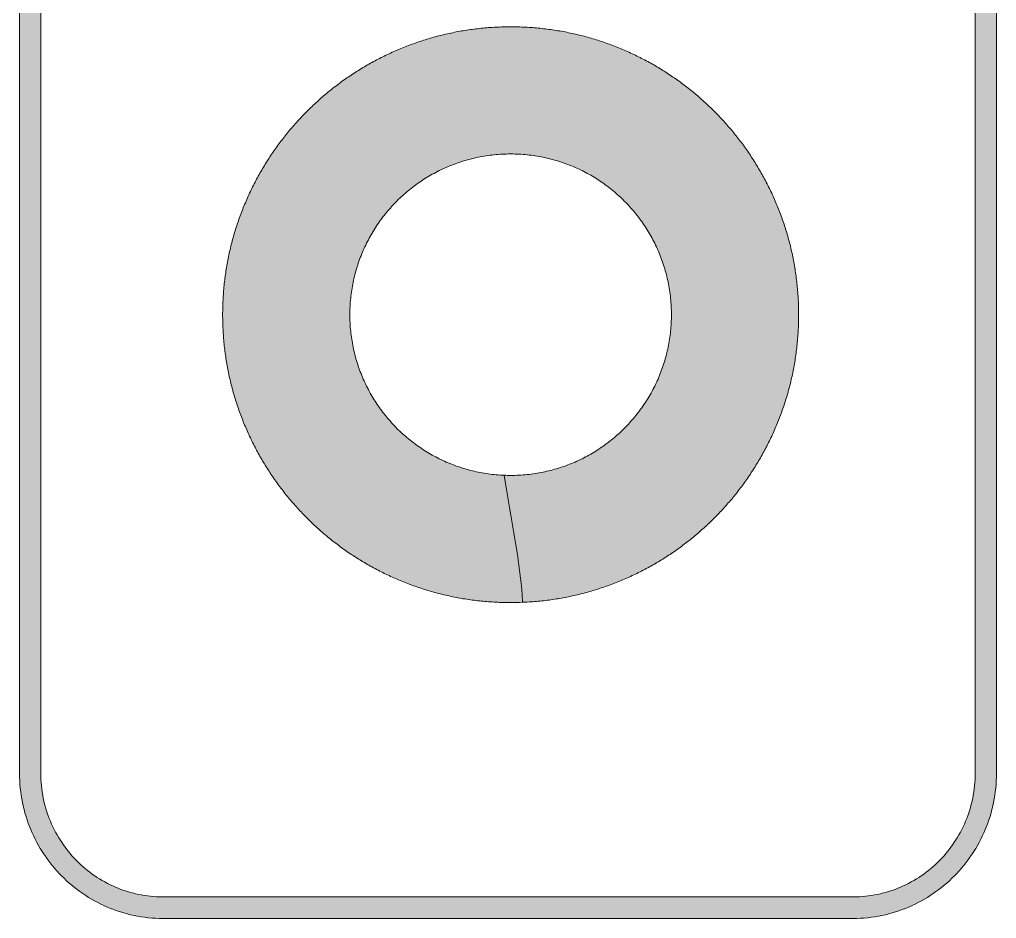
# Model space of a CAD drawing. Header units: millimetres. Extents: x 19 to 38, y -32 to 86.
# Drawn here: x 19.13 to 38.33, y -32.41 to -14.74 of the extents above; entities that cross this region are included whole.
import ezdxf

# ---------------------------------------------------------------- set-up
doc = ezdxf.new("R2010")
doc.units = ezdxf.units.MM
doc.header["$MEASUREMENT"] = 0
doc.layers.add('Layer 2', color=7, linetype='Continuous', lineweight=0)

msp = doc.modelspace()

# ---------------------------------------------------------------- hatches: boundary and pattern name
at = {"layer": 'Layer 2', "transparency": 33554687}
h = msp.add_hatch(color=7, dxfattribs=at)
h.dxf.hatch_style = 2
edge = h.paths.add_edge_path()
edge.add_spline(control_points=[(35.514, 77.363), (35.514, 77.363), (35.083, 77.362), (35.083, 77.362), (35.083, 77.362), (34.652, 77.36), (34.652, 77.36), (33.813, 77.358), (34.893, 77.355), (34.053, 77.353), (34.053, 77.209), (34.053, 77.075), (34.053, 76.929), (34.893, 76.931), (33.813, 76.934), (34.652, 76.936), (34.652, 76.936), (35.083, 76.938), (35.083, 76.938), (35.083, 76.938), (35.514, 76.939), (35.514, 76.939), (35.679, 76.939), (35.841, 76.922), (35.997, 76.889), (36.153, 76.857), (36.304, 76.809), (36.447, 76.747), (36.591, 76.686), (36.727, 76.61), (36.855, 76.523), (36.982, 76.435), (37.101, 76.336), (37.21, 76.226), (37.319, 76.115), (37.417, 75.995), (37.503, 75.865), (37.59, 75.736), (37.664, 75.598), (37.725, 75.452), (37.786, 75.307), (37.833, 75.154), (37.865, 74.996), (37.897, 74.838), (37.914, 74.674), (37.914, 74.506), (37.914, 74.506), (37.914, 61.498), (37.914, 61.498), (37.914, 61.498), (37.914, 48.49), (37.914, 48.49), (37.914, 48.49), (37.914, 35.482), (37.914, 35.482), (37.914, 35.482), (37.914, 22.474), (37.914, 22.474), (37.914, 22.474), (37.914, 9.466), (37.914, 9.466), (37.914, 9.466), (37.914, -3.542), (37.914, -3.542), (37.914, -3.542), (37.914, -16.55), (37.914, -16.55), (37.914, -16.55), (37.914, -29.558), (37.914, -29.558), (37.914, -29.725), (37.897, -29.889), (37.865, -30.047), (37.833, -30.205), (37.786, -30.358), (37.725, -30.504), (37.664, -30.649), (37.59, -30.787), (37.503, -30.917), (37.417, -31.046), (37.319, -31.167), (37.21, -31.277), (37.101, -31.387), (36.982, -31.486), (36.855, -31.574), (36.727, -31.661), (36.591, -31.737), (36.447, -31.798), (36.304, -31.86), (36.153, -31.908), (35.997, -31.94), (35.841, -31.973), (35.679, -31.99), (35.514, -31.99), (35.514, -31.99), (33.818, -31.99), (33.818, -31.99), (33.818, -31.99), (32.123, -31.99), (32.123, -31.99), (32.123, -31.99), (30.427, -31.99), (30.427, -31.99), (30.427, -31.99), (28.732, -31.99), (28.732, -31.99), (28.732, -31.99), (27.037, -31.99), (27.037, -31.99), (27.037, -31.99), (25.341, -31.99), (25.341, -31.99), (25.341, -31.99), (23.646, -31.99), (23.646, -31.99), (23.646, -31.99), (21.95, -31.99), (21.95, -31.99), (21.785, -31.99), (21.623, -31.973), (21.467, -31.94), (21.311, -31.908), (21.161, -31.86), (21.017, -31.798), (20.873, -31.737), (20.737, -31.661), (20.609, -31.574), (20.482, -31.486), (20.363, -31.387), (20.254, -31.277), (20.145, -31.167), (20.047, -31.046), (19.961, -30.917), (19.874, -30.787), (19.8, -30.649), (19.739, -30.504), (19.678, -30.358), (19.631, -30.205), (19.599, -30.047), (19.567, -29.889), (19.55, -29.725), (19.55, -29.558), (19.55, -29.558), (19.55, -16.55), (19.55, -16.55), (19.55, -16.55), (19.55, -3.542), (19.55, -3.542), (19.55, -3.542), (19.55, 9.466), (19.55, 9.466), (19.55, 9.466), (19.55, 22.474), (19.55, 22.474), (19.55, 22.474), (19.55, 35.482), (19.55, 35.482), (19.55, 35.482), (19.55, 48.49), (19.55, 48.49), (19.55, 48.49), (19.55, 61.498), (19.55, 61.498), (19.55, 61.498), (19.55, 74.506), (19.55, 74.506), (19.55, 74.674), (19.567, 74.838), (19.599, 74.996), (19.631, 75.154), (19.678, 75.307), (19.739, 75.452), (19.8, 75.598), (19.874, 75.736), (19.961, 75.865), (20.047, 75.995), (20.145, 76.115), (20.254, 76.226), (20.363, 76.336), (20.482, 76.435), (20.609, 76.523), (20.737, 76.61), (20.873, 76.686), (21.017, 76.747), (21.161, 76.809), (21.311, 76.857), (21.467, 76.889), (21.623, 76.922), (21.785, 76.939), (21.95, 76.939), (21.95, 76.939), (22.391, 76.939), (22.391, 76.939), (22.391, 76.939), (22.833, 76.939), (22.833, 76.939), (22.833, 76.939), (21.867, 76.939), (21.867, 76.939), (22.256, 76.939), (22.756, 76.939), (23.144, 76.939), (23.144, 77.084), (23.144, 77.219), (23.144, 77.363), (22.757, 77.361), (22.256, 77.364), (21.867, 77.363), (21.867, 77.363), (22.833, 77.363), (22.833, 77.363), (22.833, 77.363), (22.391, 77.363), (22.391, 77.363), (22.391, 77.363), (21.95, 77.363), (21.95, 77.363), (21.756, 77.363), (21.566, 77.343), (21.383, 77.305), (21.2, 77.267), (21.023, 77.21), (20.854, 77.138), (20.686, 77.066), (20.526, 76.977), (20.376, 76.874), (20.226, 76.772), (20.086, 76.655), (19.958, 76.525), (19.831, 76.396), (19.715, 76.254), (19.614, 76.102), (19.513, 75.95), (19.425, 75.788), (19.354, 75.617), (19.283, 75.446), (19.227, 75.267), (19.189, 75.081), (19.152, 74.896), (19.132, 74.703), (19.132, 74.506), (19.132, 74.506), (19.132, 61.498), (19.132, 61.498), (19.132, 61.498), (19.132, 48.49), (19.132, 48.49), (19.132, 48.49), (19.132, 35.482), (19.132, 35.482), (19.132, 35.482), (19.132, 22.474), (19.132, 22.474), (19.132, 22.474), (19.132, 9.466), (19.132, 9.466), (19.132, 9.466), (19.132, -3.542), (19.132, -3.542), (19.132, -3.542), (19.132, -16.55), (19.132, -16.55), (19.132, -16.55), (19.132, -29.558), (19.132, -29.558), (19.132, -29.755), (19.152, -29.947), (19.189, -30.133), (19.227, -30.318), (19.283, -30.498), (19.354, -30.668), (19.425, -30.839), (19.513, -31.002), (19.614, -31.154), (19.715, -31.306), (19.831, -31.447), (19.958, -31.576), (20.086, -31.706), (20.226, -31.823), (20.376, -31.925), (20.526, -32.028), (20.686, -32.117), (20.854, -32.189), (21.023, -32.261), (21.2, -32.318), (21.383, -32.356), (21.566, -32.394), (21.756, -32.414), (21.95, -32.414), (21.95, -32.414), (23.646, -32.414), (23.646, -32.414), (23.646, -32.414), (25.341, -32.414), (25.341, -32.414), (25.341, -32.414), (27.037, -32.414), (27.037, -32.414), (27.037, -32.414), (28.732, -32.414), (28.732, -32.414), (28.732, -32.414), (30.427, -32.414), (30.427, -32.414), (30.427, -32.414), (32.123, -32.414), (32.123, -32.414), (32.123, -32.414), (33.818, -32.414), (33.818, -32.414), (33.818, -32.414), (35.514, -32.414), (35.514, -32.414), (35.708, -32.414), (35.898, -32.394), (36.081, -32.356), (36.264, -32.318), (36.441, -32.261), (36.61, -32.189), (36.778, -32.117), (36.938, -32.028), (37.088, -31.925), (37.238, -31.823), (37.378, -31.706), (37.506, -31.576), (37.633, -31.447), (37.749, -31.306), (37.85, -31.154), (37.952, -31.002), (38.039, -30.839), (38.11, -30.668), (38.182, -30.498), (38.237, -30.318), (38.275, -30.133), (38.312, -29.947), (38.332, -29.755), (38.332, -29.558), (38.332, -29.558), (38.332, -16.55), (38.332, -16.55), (38.332, -16.55), (38.332, -3.542), (38.332, -3.542), (38.332, -3.542), (38.332, 9.466), (38.332, 9.466), (38.332, 9.466), (38.332, 22.474), (38.332, 22.474), (38.332, 22.474), (38.332, 35.482), (38.332, 35.482), (38.332, 35.482), (38.332, 48.49), (38.332, 48.49), (38.332, 48.49), (38.332, 61.498), (38.332, 61.498), (38.332, 61.498), (38.332, 74.506), (38.332, 74.506), (38.332, 74.703), (38.312, 74.896), (38.275, 75.081), (38.237, 75.267), (38.182, 75.446), (38.11, 75.617), (38.039, 75.788), (37.952, 75.95), (37.85, 76.102), (37.749, 76.254), (37.633, 76.396), (37.506, 76.525), (37.378, 76.655), (37.238, 76.772), (37.088, 76.874), (36.938, 76.977), (36.778, 77.066), (36.61, 77.138), (36.441, 77.21), (36.264, 77.267), (36.081, 77.305), (35.898, 77.343), (35.708, 77.363), (35.514, 77.363)], knot_values=[0, 0, 0, 0, 1, 1, 1, 2, 2, 2, 3, 3, 3, 4, 4, 4, 5, 5, 5, 6, 6, 6, 7, 7, 7, 8, 8, 8, 9, 9, 9, 10, 10, 10, 11, 11, 11, 12, 12, 12, 13, 13, 13, 14, 14, 14, 15, 15, 15, 16, 16, 16, 17, 17, 17, 18, 18, 18, 19, 19, 19, 20, 20, 20, 21, 21, 21, 22, 22, 22, 23, 23, 23, 24, 24, 24, 25, 25, 25, 26, 26, 26, 27, 27, 27, 28, 28, 28, 29, 29, 29, 30, 30, 30, 31, 31, 31, 32, 32, 32, 33, 33, 33, 34, 34, 34, 35, 35, 35, 36, 36, 36, 37, 37, 37, 38, 38, 38, 39, 39, 39, 40, 40, 40, 41, 41, 41, 42, 42, 42, 43, 43, 43, 44, 44, 44, 45, 45, 45, 46, 46, 46, 47, 47, 47, 48, 48, 48, 49, 49, 49, 50, 50, 50, 51, 51, 51, 52, 52, 52, 53, 53, 53, 54, 54, 54, 55, 55, 55, 56, 56, 56, 57, 57, 57, 58, 58, 58, 59, 59, 59, 60, 60, 60, 61, 61, 61, 62, 62, 62, 63, 63, 63, 64, 64, 64, 65, 65, 65, 66, 66, 66, 67, 67, 67, 68, 68, 68, 69, 69, 69, 70, 70, 70, 71, 71, 71, 72, 72, 72, 73, 73, 73, 74, 74, 74, 75, 75, 75, 76, 76, 76, 77, 77, 77, 78, 78, 78, 79, 79, 79, 80, 80, 80, 81, 81, 81, 82, 82, 82, 83, 83, 83, 84, 84, 84, 85, 85, 85, 86, 86, 86, 87, 87, 87, 88, 88, 88, 89, 89, 89, 90, 90, 90, 91, 91, 91, 92, 92, 92, 93, 93, 93, 94, 94, 94, 95, 95, 95, 96, 96, 96, 97, 97, 97, 98, 98, 98, 99, 99, 99, 100, 100, 100, 101, 101, 101, 102, 102, 102, 103, 103, 103, 104, 104, 104, 105, 105, 105, 106, 106, 106, 107, 107, 107, 108, 108, 108, 109, 109, 109, 110, 110, 110, 111, 111, 111, 112, 112, 112, 113, 113, 113, 114, 114, 114, 115, 115, 115, 116, 116, 116, 117, 117, 117, 118, 118, 118, 119, 119, 119, 120, 120, 120, 121, 121, 121, 122, 122, 122, 123, 123, 123, 124, 124, 124, 125, 125, 125, 126, 126, 126, 127, 127, 127, 128, 128, 128, 128], degree=3, periodic=0)
h = msp.add_hatch(color=7, dxfattribs=at)
h.dxf.hatch_style = 2
edge = h.paths.add_edge_path()
edge.add_spline(control_points=[(34.437, -20.253), (34.432, -20.156), (34.424, -20.061), (34.415, -19.966), (34.405, -19.871), (34.393, -19.776), (34.379, -19.683), (34.364, -19.589), (34.348, -19.496), (34.329, -19.404), (34.31, -19.312), (34.289, -19.221), (34.266, -19.131), (34.242, -19.04), (34.217, -18.951), (34.189, -18.862), (34.162, -18.774), (34.132, -18.686), (34.1, -18.599), (34.068, -18.513), (34.034, -18.427), (33.999, -18.343), (33.963, -18.258), (33.925, -18.174), (33.885, -18.092), (33.845, -18.009), (33.804, -17.928), (33.76, -17.848), (33.716, -17.768), (33.671, -17.689), (33.623, -17.611), (33.576, -17.533), (33.527, -17.456), (33.476, -17.381), (33.425, -17.306), (33.373, -17.232), (33.318, -17.159), (33.264, -17.087), (33.208, -17.015), (33.15, -16.945), (33.092, -16.875), (33.033, -16.807), (32.972, -16.74), (32.911, -16.673), (32.848, -16.607), (32.784, -16.543), (32.72, -16.479), (32.655, -16.417), (32.588, -16.356), (32.521, -16.295), (32.452, -16.235), (32.382, -16.178), (32.312, -16.12), (32.241, -16.064), (32.168, -16.009), (32.096, -15.955), (32.022, -15.902), (31.946, -15.852), (31.871, -15.801), (31.795, -15.751), (31.717, -15.704), (31.639, -15.657), (31.56, -15.611), (31.48, -15.568), (31.4, -15.524), (31.318, -15.482), (31.236, -15.443), (31.153, -15.403), (31.07, -15.365), (30.985, -15.329), (30.9, -15.293), (30.815, -15.259), (30.728, -15.228), (30.641, -15.196), (30.554, -15.166), (30.465, -15.138), (30.377, -15.111), (30.287, -15.085), (30.197, -15.062), (30.107, -15.039), (30.015, -15.018), (29.923, -14.999), (29.831, -14.98), (29.738, -14.963), (29.645, -14.949), (29.551, -14.935), (29.457, -14.923), (29.362, -14.913), (29.267, -14.903), (29.171, -14.896), (29.075, -14.891), (28.979, -14.886), (28.882, -14.884), (28.784, -14.884), (28.687, -14.884), (28.59, -14.886), (28.493, -14.891), (28.397, -14.896), (28.301, -14.903), (28.206, -14.913), (28.111, -14.923), (28.017, -14.935), (27.923, -14.949), (27.83, -14.963), (27.737, -14.98), (27.645, -14.999), (27.553, -15.018), (27.462, -15.039), (27.371, -15.062), (27.281, -15.085), (27.191, -15.111), (27.103, -15.138), (27.014, -15.166), (26.927, -15.196), (26.84, -15.228), (26.753, -15.259), (26.668, -15.293), (26.583, -15.329), (26.498, -15.365), (26.415, -15.403), (26.332, -15.443), (26.25, -15.482), (26.169, -15.524), (26.088, -15.568), (26.008, -15.611), (25.929, -15.657), (25.851, -15.704), (25.774, -15.751), (25.697, -15.801), (25.622, -15.852), (25.546, -15.902), (25.472, -15.955), (25.4, -16.009), (25.327, -16.064), (25.256, -16.12), (25.186, -16.178), (25.116, -16.235), (25.047, -16.295), (24.98, -16.356), (24.913, -16.417), (24.848, -16.479), (24.784, -16.543), (24.72, -16.607), (24.657, -16.673), (24.596, -16.74), (24.535, -16.807), (24.476, -16.875), (24.418, -16.945), (24.36, -17.015), (24.304, -17.087), (24.25, -17.159), (24.196, -17.232), (24.143, -17.306), (24.092, -17.381), (24.041, -17.456), (23.992, -17.533), (23.945, -17.611), (23.897, -17.689), (23.852, -17.768), (23.808, -17.848), (23.765, -17.928), (23.723, -18.009), (23.683, -18.092), (23.643, -18.174), (23.605, -18.258), (23.57, -18.343), (23.534, -18.427), (23.5, -18.513), (23.468, -18.599), (23.436, -18.686), (23.407, -18.774), (23.379, -18.862), (23.351, -18.951), (23.326, -19.04), (23.303, -19.131), (23.279, -19.221), (23.258, -19.312), (23.239, -19.404), (23.22, -19.496), (23.204, -19.589), (23.189, -19.683), (23.175, -19.776), (23.163, -19.871), (23.153, -19.966), (23.144, -20.061), (23.136, -20.156), (23.131, -20.253), (23.127, -20.349), (23.124, -20.446), (23.124, -20.544), (23.124, -20.641), (23.127, -20.738), (23.131, -20.834), (23.136, -20.931), (23.144, -21.026), (23.153, -21.121), (23.163, -21.216), (23.175, -21.311), (23.189, -21.404), (23.204, -21.498), (23.22, -21.591), (23.239, -21.683), (23.258, -21.775), (23.279, -21.866), (23.303, -21.956), (23.326, -22.047), (23.351, -22.136), (23.379, -22.225), (23.407, -22.313), (23.436, -22.401), (23.468, -22.488), (23.5, -22.574), (23.534, -22.66), (23.57, -22.745), (23.605, -22.829), (23.643, -22.913), (23.683, -22.995), (23.723, -23.078), (23.765, -23.159), (23.808, -23.239), (23.852, -23.319), (23.897, -23.398), (23.945, -23.476), (23.992, -23.554), (24.041, -23.631), (24.092, -23.706), (24.143, -23.781), (24.196, -23.855), (24.25, -23.928), (24.304, -24.001), (24.36, -24.072), (24.418, -24.142), (24.476, -24.212), (24.535, -24.28), (24.596, -24.347), (24.657, -24.414), (24.72, -24.48), (24.784, -24.544), (24.848, -24.608), (24.913, -24.671), (24.98, -24.731), (25.047, -24.792), (25.116, -24.852), (25.186, -24.909), (25.256, -24.967), (25.327, -25.023), (25.4, -25.078), (25.472, -25.132), (25.546, -25.185), (25.622, -25.236), (25.697, -25.287), (25.774, -25.336), (25.851, -25.383), (25.929, -25.43), (26.008, -25.476), (26.088, -25.519), (26.169, -25.563), (26.25, -25.605), (26.332, -25.645), (26.415, -25.684), (26.498, -25.722), (26.583, -25.758), (26.668, -25.794), (26.753, -25.828), (26.84, -25.86), (26.927, -25.891), (27.014, -25.921), (27.103, -25.949), (27.191, -25.976), (27.281, -26.002), (27.371, -26.025), (27.462, -26.048), (27.553, -26.069), (27.645, -26.088), (27.737, -26.107), (27.83, -26.124), (27.923, -26.138), (28.017, -26.153), (28.111, -26.165), (28.206, -26.174), (28.301, -26.184), (28.397, -26.191), (28.493, -26.196), (28.59, -26.201), (28.687, -26.204), (28.784, -26.204), (28.863, -26.204), (28.94, -26.201), (29.018, -26.198), (28.977, -25.353), (28.777, -24.553), (28.66, -23.7), (28.647, -23.7), (28.634, -23.7), (28.621, -23.699), (28.568, -23.697), (28.514, -23.693), (28.461, -23.687), (28.408, -23.682), (28.355, -23.675), (28.303, -23.667), (28.251, -23.659), (28.199, -23.65), (28.147, -23.639), (28.096, -23.629), (28.045, -23.617), (27.994, -23.604), (27.944, -23.591), (27.894, -23.577), (27.844, -23.562), (27.795, -23.546), (27.746, -23.53), (27.698, -23.512), (27.649, -23.494), (27.601, -23.475), (27.554, -23.455), (27.507, -23.435), (27.46, -23.414), (27.414, -23.392), (27.368, -23.37), (27.323, -23.347), (27.278, -23.322), (27.233, -23.298), (27.189, -23.272), (27.145, -23.246), (27.102, -23.22), (27.059, -23.192), (27.017, -23.164), (26.975, -23.135), (26.934, -23.106), (26.893, -23.076), (26.853, -23.045), (26.813, -23.014), (26.774, -22.982), (26.735, -22.95), (26.697, -22.917), (26.659, -22.883), (26.622, -22.849), (26.585, -22.814), (26.55, -22.778), (26.514, -22.742), (26.479, -22.706), (26.445, -22.668), (26.411, -22.631), (26.378, -22.593), (26.346, -22.554), (26.313, -22.515), (26.282, -22.475), (26.252, -22.434), (26.222, -22.394), (26.192, -22.352), (26.164, -22.31), (26.135, -22.268), (26.108, -22.226), (26.082, -22.182), (26.055, -22.139), (26.03, -22.095), (26.005, -22.05), (25.981, -22.005), (25.958, -21.96), (25.936, -21.914), (25.913, -21.868), (25.892, -21.821), (25.872, -21.774), (25.852, -21.726), (25.834, -21.678), (25.816, -21.63), (25.798, -21.582), (25.782, -21.533), (25.766, -21.483), (25.751, -21.434), (25.737, -21.384), (25.724, -21.333), (25.711, -21.283), (25.699, -21.232), (25.688, -21.18), (25.678, -21.129), (25.668, -21.077), (25.66, -21.025), (25.652, -20.973), (25.646, -20.92), (25.64, -20.867), (25.635, -20.814), (25.631, -20.76), (25.628, -20.706), (25.625, -20.652), (25.624, -20.598), (25.624, -20.544), (25.624, -20.489), (25.625, -20.435), (25.628, -20.381), (25.631, -20.327), (25.635, -20.274), (25.64, -20.22), (25.646, -20.167), (25.652, -20.115), (25.66, -20.062), (25.668, -20.01), (25.678, -19.958), (25.688, -19.907), (25.699, -19.855), (25.711, -19.804), (25.724, -19.754), (25.737, -19.703), (25.751, -19.653), (25.766, -19.604), (25.782, -19.554), (25.798, -19.505), (25.816, -19.457), (25.834, -19.409), (25.852, -19.361), (25.872, -19.314), (25.892, -19.266), (25.913, -19.22), (25.936, -19.174), (25.958, -19.128), (25.981, -19.082), (26.005, -19.037), (26.03, -18.993), (26.055, -18.948), (26.082, -18.905), (26.108, -18.862), (26.135, -18.819), (26.164, -18.777), (26.192, -18.735), (26.222, -18.693), (26.252, -18.653), (26.282, -18.612), (26.313, -18.573), (26.346, -18.534), (26.378, -18.494), (26.411, -18.456), (26.445, -18.419), (26.479, -18.381), (26.514, -18.345), (26.55, -18.309), (26.585, -18.273), (26.622, -18.238), (26.659, -18.204), (26.697, -18.17), (26.735, -18.137), (26.774, -18.105), (26.813, -18.073), (26.853, -18.042), (26.893, -18.011), (26.934, -17.981), (26.975, -17.952), (27.017, -17.923), (27.059, -17.895), (27.102, -17.867), (27.145, -17.841), (27.189, -17.815), (27.233, -17.789), (27.278, -17.765), (27.323, -17.741), (27.368, -17.717), (27.414, -17.695), (27.46, -17.673), (27.507, -17.652), (27.554, -17.632), (27.601, -17.612), (27.649, -17.593), (27.698, -17.575), (27.746, -17.558), (27.795, -17.541), (27.844, -17.526), (27.894, -17.51), (27.944, -17.496), (27.994, -17.483), (28.045, -17.47), (28.096, -17.458), (28.147, -17.448), (28.199, -17.437), (28.251, -17.428), (28.303, -17.42), (28.355, -17.412), (28.408, -17.405), (28.461, -17.4), (28.514, -17.395), (28.568, -17.39), (28.621, -17.388), (28.675, -17.385), (28.73, -17.384), (28.784, -17.384), (28.839, -17.384), (28.893, -17.385), (28.947, -17.388), (29.001, -17.39), (29.054, -17.395), (29.107, -17.4), (29.16, -17.405), (29.213, -17.412), (29.265, -17.42), (29.318, -17.428), (29.369, -17.437), (29.421, -17.448), (29.472, -17.458), (29.523, -17.47), (29.574, -17.483), (29.624, -17.496), (29.674, -17.51), (29.724, -17.526), (29.773, -17.541), (29.822, -17.558), (29.871, -17.575), (29.919, -17.593), (29.967, -17.612), (30.014, -17.632), (30.061, -17.652), (30.108, -17.673), (30.154, -17.695), (30.2, -17.717), (30.246, -17.741), (30.29, -17.765), (30.335, -17.789), (30.379, -17.815), (30.423, -17.841), (30.466, -17.867), (30.509, -17.895), (30.551, -17.923), (30.593, -17.952), (30.634, -17.981), (30.675, -18.011), (30.715, -18.042), (30.755, -18.073), (30.794, -18.105), (30.833, -18.137), (30.871, -18.17), (30.909, -18.204), (30.946, -18.238), (30.983, -18.273), (31.018, -18.309), (31.054, -18.345), (31.089, -18.381), (31.123, -18.419), (31.157, -18.456), (31.19, -18.494), (31.222, -18.534), (31.255, -18.573), (31.286, -18.612), (31.316, -18.653), (31.347, -18.693), (31.376, -18.735), (31.404, -18.777), (31.433, -18.819), (31.46, -18.862), (31.487, -18.905), (31.513, -18.948), (31.538, -18.993), (31.563, -19.037), (31.587, -19.082), (31.61, -19.128), (31.632, -19.174), (31.655, -19.22), (31.676, -19.266), (31.696, -19.314), (31.716, -19.361), (31.735, -19.409), (31.752, -19.457), (31.77, -19.505), (31.787, -19.554), (31.802, -19.604), (31.817, -19.653), (31.832, -19.703), (31.845, -19.754), (31.858, -19.804), (31.869, -19.855), (31.88, -19.907), (31.89, -19.958), (31.9, -20.01), (31.908, -20.062), (31.916, -20.115), (31.922, -20.167), (31.928, -20.22), (31.933, -20.274), (31.937, -20.327), (31.94, -20.381), (31.943, -20.435), (31.944, -20.489), (31.944, -20.544), (31.944, -20.598), (31.943, -20.652), (31.94, -20.706), (31.937, -20.76), (31.933, -20.814), (31.928, -20.867), (31.922, -20.92), (31.916, -20.973), (31.908, -21.025), (31.9, -21.077), (31.89, -21.129), (31.88, -21.18), (31.869, -21.232), (31.858, -21.283), (31.845, -21.333), (31.832, -21.384), (31.817, -21.434), (31.802, -21.483), (31.787, -21.533), (31.77, -21.582), (31.752, -21.63), (31.735, -21.678), (31.716, -21.726), (31.696, -21.774), (31.676, -21.821), (31.655, -21.868), (31.632, -21.914), (31.61, -21.96), (31.587, -22.005), (31.563, -22.05), (31.538, -22.095), (31.513, -22.139), (31.487, -22.182), (31.46, -22.226), (31.433, -22.268), (31.404, -22.31), (31.376, -22.352), (31.347, -22.394), (31.316, -22.434), (31.286, -22.475), (31.255, -22.515), (31.222, -22.554), (31.19, -22.593), (31.157, -22.631), (31.123, -22.668), (31.089, -22.706), (31.054, -22.742), (31.018, -22.778), (30.983, -22.814), (30.946, -22.849), (30.909, -22.883), (30.871, -22.917), (30.833, -22.95), (30.794, -22.982), (30.755, -23.014), (30.715, -23.045), (30.675, -23.076), (30.634, -23.106), (30.593, -23.135), (30.551, -23.164), (30.509, -23.192), (30.466, -23.22), (30.423, -23.246), (30.379, -23.272), (30.335, -23.298), (30.29, -23.322), (30.246, -23.347), (30.2, -23.37), (30.154, -23.392), (30.108, -23.414), (30.061, -23.435), (30.014, -23.455), (29.967, -23.475), (29.919, -23.494), (29.871, -23.512), (29.822, -23.53), (29.773, -23.546), (29.724, -23.562), (29.674, -23.577), (29.624, -23.591), (29.574, -23.604), (29.523, -23.617), (29.472, -23.629), (29.421, -23.639), (29.369, -23.65), (29.318, -23.659), (29.265, -23.667), (29.213, -23.675), (29.16, -23.682), (29.107, -23.687), (29.054, -23.693), (29.001, -23.697), (28.947, -23.699), (28.893, -23.702), (28.839, -23.704), (28.784, -23.704), (28.742, -23.704), (28.701, -23.702), (28.66, -23.7), (28.777, -24.553), (28.977, -25.353), (29.018, -26.198), (29.037, -26.197), (29.056, -26.197), (29.075, -26.196), (29.171, -26.191), (29.267, -26.184), (29.362, -26.174), (29.457, -26.165), (29.551, -26.153), (29.645, -26.138), (29.738, -26.124), (29.831, -26.107), (29.923, -26.088), (30.015, -26.069), (30.107, -26.048), (30.197, -26.025), (30.287, -26.002), (30.377, -25.976), (30.465, -25.949), (30.554, -25.921), (30.641, -25.891), (30.728, -25.86), (30.815, -25.828), (30.9, -25.794), (30.985, -25.758), (31.07, -25.722), (31.153, -25.684), (31.236, -25.645), (31.318, -25.605), (31.4, -25.563), (31.48, -25.519), (31.56, -25.476), (31.639, -25.43), (31.717, -25.383), (31.795, -25.336), (31.871, -25.287), (31.946, -25.236), (32.022, -25.185), (32.096, -25.132), (32.168, -25.078), (32.241, -25.023), (32.312, -24.967), (32.382, -24.909), (32.452, -24.852), (32.521, -24.792), (32.588, -24.731), (32.655, -24.671), (32.72, -24.608), (32.784, -24.544), (32.848, -24.48), (32.911, -24.414), (32.972, -24.347), (33.033, -24.28), (33.092, -24.212), (33.15, -24.142), (33.208, -24.072), (33.264, -24.001), (33.318, -23.928), (33.373, -23.855), (33.425, -23.781), (33.476, -23.706), (33.527, -23.631), (33.576, -23.554), (33.623, -23.476), (33.671, -23.398), (33.716, -23.319), (33.76, -23.239), (33.804, -23.159), (33.845, -23.078), (33.885, -22.995), (33.925, -22.913), (33.963, -22.829), (33.999, -22.745), (34.034, -22.66), (34.068, -22.574), (34.1, -22.488), (34.132, -22.401), (34.162, -22.313), (34.189, -22.225), (34.217, -22.136), (34.242, -22.047), (34.266, -21.956), (34.289, -21.866), (34.31, -21.775), (34.329, -21.683), (34.348, -21.591), (34.364, -21.498), (34.379, -21.404), (34.393, -21.311), (34.405, -21.216), (34.415, -21.121), (34.424, -21.026), (34.432, -20.931), (34.437, -20.834), (34.442, -20.738), (34.444, -20.641), (34.444, -20.544), (34.444, -20.446), (34.442, -20.349), (34.437, -20.253)], knot_values=[0, 0, 0, 0, 1, 1, 1, 2, 2, 2, 3, 3, 3, 4, 4, 4, 5, 5, 5, 6, 6, 6, 7, 7, 7, 8, 8, 8, 9, 9, 9, 10, 10, 10, 11, 11, 11, 12, 12, 12, 13, 13, 13, 14, 14, 14, 15, 15, 15, 16, 16, 16, 17, 17, 17, 18, 18, 18, 19, 19, 19, 20, 20, 20, 21, 21, 21, 22, 22, 22, 23, 23, 23, 24, 24, 24, 25, 25, 25, 26, 26, 26, 27, 27, 27, 28, 28, 28, 29, 29, 29, 30, 30, 30, 31, 31, 31, 32, 32, 32, 33, 33, 33, 34, 34, 34, 35, 35, 35, 36, 36, 36, 37, 37, 37, 38, 38, 38, 39, 39, 39, 40, 40, 40, 41, 41, 41, 42, 42, 42, 43, 43, 43, 44, 44, 44, 45, 45, 45, 46, 46, 46, 47, 47, 47, 48, 48, 48, 49, 49, 49, 50, 50, 50, 51, 51, 51, 52, 52, 52, 53, 53, 53, 54, 54, 54, 55, 55, 55, 56, 56, 56, 57, 57, 57, 58, 58, 58, 59, 59, 59, 60, 60, 60, 61, 61, 61, 62, 62, 62, 63, 63, 63, 64, 64, 64, 65, 65, 65, 66, 66, 66, 67, 67, 67, 68, 68, 68, 69, 69, 69, 70, 70, 70, 71, 71, 71, 72, 72, 72, 73, 73, 73, 74, 74, 74, 75, 75, 75, 76, 76, 76, 77, 77, 77, 78, 78, 78, 79, 79, 79, 80, 80, 80, 81, 81, 81, 82, 82, 82, 83, 83, 83, 84, 84, 84, 85, 85, 85, 86, 86, 86, 87, 87, 87, 88, 88, 88, 89, 89, 89, 90, 90, 90, 91, 91, 91, 92, 92, 92, 93, 93, 93, 94, 94, 94, 95, 95, 95, 96, 96, 96, 97, 97, 97, 98, 98, 98, 99, 99, 99, 100, 100, 100, 101, 101, 101, 102, 102, 102, 103, 103, 103, 104, 104, 104, 105, 105, 105, 106, 106, 106, 107, 107, 107, 108, 108, 108, 109, 109, 109, 110, 110, 110, 111, 111, 111, 112, 112, 112, 113, 113, 113, 114, 114, 114, 115, 115, 115, 116, 116, 116, 117, 117, 117, 118, 118, 118, 119, 119, 119, 120, 120, 120, 121, 121, 121, 122, 122, 122, 123, 123, 123, 124, 124, 124, 125, 125, 125, 126, 126, 126, 127, 127, 127, 128, 128, 128, 129, 129, 129, 130, 130, 130, 131, 131, 131, 132, 132, 132, 133, 133, 133, 134, 134, 134, 135, 135, 135, 136, 136, 136, 137, 137, 137, 138, 138, 138, 139, 139, 139, 140, 140, 140, 141, 141, 141, 142, 142, 142, 143, 143, 143, 144, 144, 144, 145, 145, 145, 146, 146, 146, 147, 147, 147, 148, 148, 148, 149, 149, 149, 150, 150, 150, 151, 151, 151, 152, 152, 152, 153, 153, 153, 154, 154, 154, 155, 155, 155, 156, 156, 156, 157, 157, 157, 158, 158, 158, 159, 159, 159, 160, 160, 160, 161, 161, 161, 162, 162, 162, 163, 163, 163, 164, 164, 164, 165, 165, 165, 166, 166, 166, 167, 167, 167, 168, 168, 168, 169, 169, 169, 170, 170, 170, 171, 171, 171, 172, 172, 172, 173, 173, 173, 174, 174, 174, 175, 175, 175, 176, 176, 176, 177, 177, 177, 178, 178, 178, 179, 179, 179, 180, 180, 180, 181, 181, 181, 182, 182, 182, 183, 183, 183, 184, 184, 184, 185, 185, 185, 186, 186, 186, 187, 187, 187, 188, 188, 188, 189, 189, 189, 190, 190, 190, 191, 191, 191, 192, 192, 192, 193, 193, 193, 194, 194, 194, 195, 195, 195, 196, 196, 196, 197, 197, 197, 198, 198, 198, 199, 199, 199, 200, 200, 200, 201, 201, 201, 202, 202, 202, 203, 203, 203, 204, 204, 204, 205, 205, 205, 206, 206, 206, 207, 207, 207, 208, 208, 208, 209, 209, 209, 210, 210, 210, 211, 211, 211, 212, 212, 212, 213, 213, 213, 214, 214, 214, 215, 215, 215, 216, 216, 216, 217, 217, 217, 218, 218, 218, 219, 219, 219, 220, 220, 220, 221, 221, 221, 222, 222, 222, 223, 223, 223, 224, 224, 224, 225, 225, 225, 226, 226, 226, 227, 227, 227, 228, 228, 228, 229, 229, 229, 230, 230, 230, 231, 231, 231, 232, 232, 232, 233, 233, 233, 234, 234, 234, 235, 235, 235, 236, 236, 236, 237, 237, 237, 238, 238, 238, 239, 239, 239, 240, 240, 240, 241, 241, 241, 242, 242, 242, 243, 243, 243, 244, 244, 244, 245, 245, 245, 246, 246, 246, 247, 247, 247, 248, 248, 248, 249, 249, 249, 250, 250, 250, 251, 251, 251, 252, 252, 252, 253, 253, 253, 254, 254, 254, 255, 255, 255, 256, 256, 256, 257, 257, 257, 258, 258, 258, 259, 259, 259, 260, 260, 260, 260], degree=3, periodic=0)

# ---------------------------------------------------------------- linework, layer by layer
at = {"layer": 'Layer 2'}
for points, knots in [([(35.514, 77.363), (35.514, 77.363), (35.083, 77.362), (35.083, 77.362), (35.083, 77.362), (34.652, 77.36), (34.652, 77.36), (33.813, 77.358), (34.893, 77.355), (34.053, 77.353), (34.053, 77.209), (34.053, 77.075), (34.053, 76.929), (34.893, 76.931), (33.813, 76.934), (34.652, 76.936), (34.652, 76.936), (35.083, 76.938), (35.083, 76.938), (35.083, 76.938), (35.514, 76.939), (35.514, 76.939), (35.679, 76.939), (35.841, 76.922), (35.997, 76.889), (36.153, 76.857), (36.304, 76.809), (36.447, 76.747), (36.591, 76.686), (36.727, 76.61), (36.855, 76.523), (36.982, 76.435), (37.101, 76.336), (37.21, 76.226), (37.319, 76.115), (37.417, 75.995), (37.503, 75.865), (37.59, 75.736), (37.664, 75.598), (37.725, 75.452), (37.786, 75.307), (37.833, 75.154), (37.865, 74.996), (37.897, 74.838), (37.914, 74.674), (37.914, 74.506), (37.914, 74.506), (37.914, 61.498), (37.914, 61.498), (37.914, 61.498), (37.914, 48.49), (37.914, 48.49), (37.914, 48.49), (37.914, 35.482), (37.914, 35.482), (37.914, 35.482), (37.914, 22.474), (37.914, 22.474), (37.914, 22.474), (37.914, 9.466), (37.914, 9.466), (37.914, 9.466), (37.914, -3.542), (37.914, -3.542), (37.914, -3.542), (37.914, -16.55), (37.914, -16.55), (37.914, -16.55), (37.914, -29.558), (37.914, -29.558), (37.914, -29.725), (37.897, -29.889), (37.865, -30.047), (37.833, -30.205), (37.786, -30.358), (37.725, -30.504), (37.664, -30.649), (37.59, -30.787), (37.503, -30.917), (37.417, -31.046), (37.319, -31.167), (37.21, -31.277), (37.101, -31.387), (36.982, -31.486), (36.855, -31.574), (36.727, -31.661), (36.591, -31.737), (36.447, -31.798), (36.304, -31.86), (36.153, -31.908), (35.997, -31.94), (35.841, -31.973), (35.679, -31.99), (35.514, -31.99), (35.514, -31.99), (33.818, -31.99), (33.818, -31.99), (33.818, -31.99), (32.123, -31.99), (32.123, -31.99), (32.123, -31.99), (30.427, -31.99), (30.427, -31.99), (30.427, -31.99), (28.732, -31.99), (28.732, -31.99), (28.732, -31.99), (27.037, -31.99), (27.037, -31.99), (27.037, -31.99), (25.341, -31.99), (25.341, -31.99), (25.341, -31.99), (23.646, -31.99), (23.646, -31.99), (23.646, -31.99), (21.95, -31.99), (21.95, -31.99), (21.785, -31.99), (21.623, -31.973), (21.467, -31.94), (21.311, -31.908), (21.161, -31.86), (21.017, -31.798), (20.873, -31.737), (20.737, -31.661), (20.609, -31.574), (20.482, -31.486), (20.363, -31.387), (20.254, -31.277), (20.145, -31.167), (20.047, -31.046), (19.961, -30.917), (19.874, -30.787), (19.8, -30.649), (19.739, -30.504), (19.678, -30.358), (19.631, -30.205), (19.599, -30.047), (19.567, -29.889), (19.55, -29.725), (19.55, -29.558), (19.55, -29.558), (19.55, -16.55), (19.55, -16.55), (19.55, -16.55), (19.55, -3.542), (19.55, -3.542), (19.55, -3.542), (19.55, 9.466), (19.55, 9.466), (19.55, 9.466), (19.55, 22.474), (19.55, 22.474), (19.55, 22.474), (19.55, 35.482), (19.55, 35.482), (19.55, 35.482), (19.55, 48.49), (19.55, 48.49), (19.55, 48.49), (19.55, 61.498), (19.55, 61.498), (19.55, 61.498), (19.55, 74.506), (19.55, 74.506), (19.55, 74.674), (19.567, 74.838), (19.599, 74.996), (19.631, 75.154), (19.678, 75.307), (19.739, 75.452), (19.8, 75.598), (19.874, 75.736), (19.961, 75.865), (20.047, 75.995), (20.145, 76.115), (20.254, 76.226), (20.363, 76.336), (20.482, 76.435), (20.609, 76.523), (20.737, 76.61), (20.873, 76.686), (21.017, 76.747), (21.161, 76.809), (21.311, 76.857), (21.467, 76.889), (21.623, 76.922), (21.785, 76.939), (21.95, 76.939), (21.95, 76.939), (22.391, 76.939), (22.391, 76.939), (22.391, 76.939), (22.833, 76.939), (22.833, 76.939), (22.833, 76.939), (21.867, 76.939), (21.867, 76.939), (22.256, 76.939), (22.756, 76.939), (23.144, 76.939), (23.144, 77.084), (23.144, 77.219), (23.144, 77.363), (22.757, 77.361), (22.256, 77.364), (21.867, 77.363), (21.867, 77.363), (22.833, 77.363), (22.833, 77.363), (22.833, 77.363), (22.391, 77.363), (22.391, 77.363), (22.391, 77.363), (21.95, 77.363), (21.95, 77.363), (21.756, 77.363), (21.566, 77.343), (21.383, 77.305), (21.2, 77.267), (21.023, 77.21), (20.854, 77.138), (20.686, 77.066), (20.526, 76.977), (20.376, 76.874), (20.226, 76.772), (20.086, 76.655), (19.958, 76.525), (19.831, 76.396), (19.715, 76.254), (19.614, 76.102), (19.513, 75.95), (19.425, 75.788), (19.354, 75.617), (19.283, 75.446), (19.227, 75.267), (19.189, 75.081), (19.152, 74.896), (19.132, 74.703), (19.132, 74.506), (19.132, 74.506), (19.132, 61.498), (19.132, 61.498), (19.132, 61.498), (19.132, 48.49), (19.132, 48.49), (19.132, 48.49), (19.132, 35.482), (19.132, 35.482), (19.132, 35.482), (19.132, 22.474), (19.132, 22.474), (19.132, 22.474), (19.132, 9.466), (19.132, 9.466), (19.132, 9.466), (19.132, -3.542), (19.132, -3.542), (19.132, -3.542), (19.132, -16.55), (19.132, -16.55), (19.132, -16.55), (19.132, -29.558), (19.132, -29.558), (19.132, -29.755), (19.152, -29.947), (19.189, -30.133), (19.227, -30.318), (19.283, -30.498), (19.354, -30.668), (19.425, -30.839), (19.513, -31.002), (19.614, -31.154), (19.715, -31.306), (19.831, -31.447), (19.958, -31.576), (20.086, -31.706), (20.226, -31.823), (20.376, -31.925), (20.526, -32.028), (20.686, -32.117), (20.854, -32.189), (21.023, -32.261), (21.2, -32.318), (21.383, -32.356), (21.566, -32.394), (21.756, -32.414), (21.95, -32.414), (21.95, -32.414), (23.646, -32.414), (23.646, -32.414), (23.646, -32.414), (25.341, -32.414), (25.341, -32.414), (25.341, -32.414), (27.037, -32.414), (27.037, -32.414), (27.037, -32.414), (28.732, -32.414), (28.732, -32.414), (28.732, -32.414), (30.427, -32.414), (30.427, -32.414), (30.427, -32.414), (32.123, -32.414), (32.123, -32.414), (32.123, -32.414), (33.818, -32.414), (33.818, -32.414), (33.818, -32.414), (35.514, -32.414), (35.514, -32.414), (35.708, -32.414), (35.898, -32.394), (36.081, -32.356), (36.264, -32.318), (36.441, -32.261), (36.61, -32.189), (36.778, -32.117), (36.938, -32.028), (37.088, -31.925), (37.238, -31.823), (37.378, -31.706), (37.506, -31.576), (37.633, -31.447), (37.749, -31.306), (37.85, -31.154), (37.952, -31.002), (38.039, -30.839), (38.11, -30.668), (38.182, -30.498), (38.237, -30.318), (38.275, -30.133), (38.312, -29.947), (38.332, -29.755), (38.332, -29.558), (38.332, -29.558), (38.332, -16.55), (38.332, -16.55), (38.332, -16.55), (38.332, -3.542), (38.332, -3.542), (38.332, -3.542), (38.332, 9.466), (38.332, 9.466), (38.332, 9.466), (38.332, 22.474), (38.332, 22.474), (38.332, 22.474), (38.332, 35.482), (38.332, 35.482), (38.332, 35.482), (38.332, 48.49), (38.332, 48.49), (38.332, 48.49), (38.332, 61.498), (38.332, 61.498), (38.332, 61.498), (38.332, 74.506), (38.332, 74.506), (38.332, 74.703), (38.312, 74.896), (38.275, 75.081), (38.237, 75.267), (38.182, 75.446), (38.11, 75.617), (38.039, 75.788), (37.952, 75.95), (37.85, 76.102), (37.749, 76.254), (37.633, 76.396), (37.506, 76.525), (37.378, 76.655), (37.238, 76.772), (37.088, 76.874), (36.938, 76.977), (36.778, 77.066), (36.61, 77.138), (36.441, 77.21), (36.264, 77.267), (36.081, 77.305), (35.898, 77.343), (35.708, 77.363), (35.514, 77.363)], [0, 0, 0, 0, 1, 1, 1, 2, 2, 2, 3, 3, 3, 4, 4, 4, 5, 5, 5, 6, 6, 6, 7, 7, 7, 8, 8, 8, 9, 9, 9, 10, 10, 10, 11, 11, 11, 12, 12, 12, 13, 13, 13, 14, 14, 14, 15, 15, 15, 16, 16, 16, 17, 17, 17, 18, 18, 18, 19, 19, 19, 20, 20, 20, 21, 21, 21, 22, 22, 22, 23, 23, 23, 24, 24, 24, 25, 25, 25, 26, 26, 26, 27, 27, 27, 28, 28, 28, 29, 29, 29, 30, 30, 30, 31, 31, 31, 32, 32, 32, 33, 33, 33, 34, 34, 34, 35, 35, 35, 36, 36, 36, 37, 37, 37, 38, 38, 38, 39, 39, 39, 40, 40, 40, 41, 41, 41, 42, 42, 42, 43, 43, 43, 44, 44, 44, 45, 45, 45, 46, 46, 46, 47, 47, 47, 48, 48, 48, 49, 49, 49, 50, 50, 50, 51, 51, 51, 52, 52, 52, 53, 53, 53, 54, 54, 54, 55, 55, 55, 56, 56, 56, 57, 57, 57, 58, 58, 58, 59, 59, 59, 60, 60, 60, 61, 61, 61, 62, 62, 62, 63, 63, 63, 64, 64, 64, 65, 65, 65, 66, 66, 66, 67, 67, 67, 68, 68, 68, 69, 69, 69, 70, 70, 70, 71, 71, 71, 72, 72, 72, 73, 73, 73, 74, 74, 74, 75, 75, 75, 76, 76, 76, 77, 77, 77, 78, 78, 78, 79, 79, 79, 80, 80, 80, 81, 81, 81, 82, 82, 82, 83, 83, 83, 84, 84, 84, 85, 85, 85, 86, 86, 86, 87, 87, 87, 88, 88, 88, 89, 89, 89, 90, 90, 90, 91, 91, 91, 92, 92, 92, 93, 93, 93, 94, 94, 94, 95, 95, 95, 96, 96, 96, 97, 97, 97, 98, 98, 98, 99, 99, 99, 100, 100, 100, 101, 101, 101, 102, 102, 102, 103, 103, 103, 104, 104, 104, 105, 105, 105, 106, 106, 106, 107, 107, 107, 108, 108, 108, 109, 109, 109, 110, 110, 110, 111, 111, 111, 112, 112, 112, 113, 113, 113, 114, 114, 114, 115, 115, 115, 116, 116, 116, 117, 117, 117, 118, 118, 118, 119, 119, 119, 120, 120, 120, 121, 121, 121, 122, 122, 122, 123, 123, 123, 124, 124, 124, 125, 125, 125, 126, 126, 126, 127, 127, 127, 128, 128, 128, 128]), ([(34.437, -20.253), (34.432, -20.156), (34.424, -20.061), (34.415, -19.966), (34.405, -19.871), (34.393, -19.776), (34.379, -19.683), (34.364, -19.589), (34.348, -19.496), (34.329, -19.404), (34.31, -19.312), (34.289, -19.221), (34.266, -19.131), (34.242, -19.04), (34.217, -18.951), (34.189, -18.862), (34.162, -18.774), (34.132, -18.686), (34.1, -18.599), (34.068, -18.513), (34.034, -18.427), (33.999, -18.343), (33.963, -18.258), (33.925, -18.174), (33.885, -18.092), (33.845, -18.009), (33.804, -17.928), (33.76, -17.848), (33.716, -17.768), (33.671, -17.689), (33.623, -17.611), (33.576, -17.533), (33.527, -17.456), (33.476, -17.381), (33.425, -17.306), (33.373, -17.232), (33.318, -17.159), (33.264, -17.087), (33.208, -17.015), (33.15, -16.945), (33.092, -16.875), (33.033, -16.807), (32.972, -16.74), (32.911, -16.673), (32.848, -16.607), (32.784, -16.543), (32.72, -16.479), (32.655, -16.417), (32.588, -16.356), (32.521, -16.295), (32.452, -16.235), (32.382, -16.178), (32.312, -16.12), (32.241, -16.064), (32.168, -16.009), (32.096, -15.955), (32.022, -15.902), (31.946, -15.852), (31.871, -15.801), (31.795, -15.751), (31.717, -15.704), (31.639, -15.657), (31.56, -15.611), (31.48, -15.568), (31.4, -15.524), (31.318, -15.482), (31.236, -15.443), (31.153, -15.403), (31.07, -15.365), (30.985, -15.329), (30.9, -15.293), (30.815, -15.259), (30.728, -15.228), (30.641, -15.196), (30.554, -15.166), (30.465, -15.138), (30.377, -15.111), (30.287, -15.085), (30.197, -15.062), (30.107, -15.039), (30.015, -15.018), (29.923, -14.999), (29.831, -14.98), (29.738, -14.963), (29.645, -14.949), (29.551, -14.935), (29.457, -14.923), (29.362, -14.913), (29.267, -14.903), (29.171, -14.896), (29.075, -14.891), (28.979, -14.886), (28.882, -14.884), (28.784, -14.884), (28.687, -14.884), (28.59, -14.886), (28.493, -14.891), (28.397, -14.896), (28.301, -14.903), (28.206, -14.913), (28.111, -14.923), (28.017, -14.935), (27.923, -14.949), (27.83, -14.963), (27.737, -14.98), (27.645, -14.999), (27.553, -15.018), (27.462, -15.039), (27.371, -15.062), (27.281, -15.085), (27.191, -15.111), (27.103, -15.138), (27.014, -15.166), (26.927, -15.196), (26.84, -15.228), (26.753, -15.259), (26.668, -15.293), (26.583, -15.329), (26.498, -15.365), (26.415, -15.403), (26.332, -15.443), (26.25, -15.482), (26.169, -15.524), (26.088, -15.568), (26.008, -15.611), (25.929, -15.657), (25.851, -15.704), (25.774, -15.751), (25.697, -15.801), (25.622, -15.852), (25.546, -15.902), (25.472, -15.955), (25.4, -16.009), (25.327, -16.064), (25.256, -16.12), (25.186, -16.178), (25.116, -16.235), (25.047, -16.295), (24.98, -16.356), (24.913, -16.417), (24.848, -16.479), (24.784, -16.543), (24.72, -16.607), (24.657, -16.673), (24.596, -16.74), (24.535, -16.807), (24.476, -16.875), (24.418, -16.945), (24.36, -17.015), (24.304, -17.087), (24.25, -17.159), (24.196, -17.232), (24.143, -17.306), (24.092, -17.381), (24.041, -17.456), (23.992, -17.533), (23.945, -17.611), (23.897, -17.689), (23.852, -17.768), (23.808, -17.848), (23.765, -17.928), (23.723, -18.009), (23.683, -18.092), (23.643, -18.174), (23.605, -18.258), (23.57, -18.343), (23.534, -18.427), (23.5, -18.513), (23.468, -18.599), (23.436, -18.686), (23.407, -18.774), (23.379, -18.862), (23.351, -18.951), (23.326, -19.04), (23.303, -19.131), (23.279, -19.221), (23.258, -19.312), (23.239, -19.404), (23.22, -19.496), (23.204, -19.589), (23.189, -19.683), (23.175, -19.776), (23.163, -19.871), (23.153, -19.966), (23.144, -20.061), (23.136, -20.156), (23.131, -20.253), (23.127, -20.349), (23.124, -20.446), (23.124, -20.544), (23.124, -20.641), (23.127, -20.738), (23.131, -20.834), (23.136, -20.931), (23.144, -21.026), (23.153, -21.121), (23.163, -21.216), (23.175, -21.311), (23.189, -21.404), (23.204, -21.498), (23.22, -21.591), (23.239, -21.683), (23.258, -21.775), (23.279, -21.866), (23.303, -21.956), (23.326, -22.047), (23.351, -22.136), (23.379, -22.225), (23.407, -22.313), (23.436, -22.401), (23.468, -22.488), (23.5, -22.574), (23.534, -22.66), (23.57, -22.745), (23.605, -22.829), (23.643, -22.913), (23.683, -22.995), (23.723, -23.078), (23.765, -23.159), (23.808, -23.239), (23.852, -23.319), (23.897, -23.398), (23.945, -23.476), (23.992, -23.554), (24.041, -23.631), (24.092, -23.706), (24.143, -23.781), (24.196, -23.855), (24.25, -23.928), (24.304, -24.001), (24.36, -24.072), (24.418, -24.142), (24.476, -24.212), (24.535, -24.28), (24.596, -24.347), (24.657, -24.414), (24.72, -24.48), (24.784, -24.544), (24.848, -24.608), (24.913, -24.671), (24.98, -24.731), (25.047, -24.792), (25.116, -24.852), (25.186, -24.909), (25.256, -24.967), (25.327, -25.023), (25.4, -25.078), (25.472, -25.132), (25.546, -25.185), (25.622, -25.236), (25.697, -25.287), (25.774, -25.336), (25.851, -25.383), (25.929, -25.43), (26.008, -25.476), (26.088, -25.519), (26.169, -25.563), (26.25, -25.605), (26.332, -25.645), (26.415, -25.684), (26.498, -25.722), (26.583, -25.758), (26.668, -25.794), (26.753, -25.828), (26.84, -25.86), (26.927, -25.891), (27.014, -25.921), (27.103, -25.949), (27.191, -25.976), (27.281, -26.002), (27.371, -26.025), (27.462, -26.048), (27.553, -26.069), (27.645, -26.088), (27.737, -26.107), (27.83, -26.124), (27.923, -26.138), (28.017, -26.153), (28.111, -26.165), (28.206, -26.174), (28.301, -26.184), (28.397, -26.191), (28.493, -26.196), (28.59, -26.201), (28.687, -26.204), (28.784, -26.204), (28.863, -26.204), (28.94, -26.201), (29.018, -26.198), (28.977, -25.353), (28.777, -24.553), (28.66, -23.7), (28.647, -23.7), (28.634, -23.7), (28.621, -23.699), (28.568, -23.697), (28.514, -23.693), (28.461, -23.687), (28.408, -23.682), (28.355, -23.675), (28.303, -23.667), (28.251, -23.659), (28.199, -23.65), (28.147, -23.639), (28.096, -23.629), (28.045, -23.617), (27.994, -23.604), (27.944, -23.591), (27.894, -23.577), (27.844, -23.562), (27.795, -23.546), (27.746, -23.53), (27.698, -23.512), (27.649, -23.494), (27.601, -23.475), (27.554, -23.455), (27.507, -23.435), (27.46, -23.414), (27.414, -23.392), (27.368, -23.37), (27.323, -23.347), (27.278, -23.322), (27.233, -23.298), (27.189, -23.272), (27.145, -23.246), (27.102, -23.22), (27.059, -23.192), (27.017, -23.164), (26.975, -23.135), (26.934, -23.106), (26.893, -23.076), (26.853, -23.045), (26.813, -23.014), (26.774, -22.982), (26.735, -22.95), (26.697, -22.917), (26.659, -22.883), (26.622, -22.849), (26.585, -22.814), (26.55, -22.778), (26.514, -22.742), (26.479, -22.706), (26.445, -22.668), (26.411, -22.631), (26.378, -22.593), (26.346, -22.554), (26.313, -22.515), (26.282, -22.475), (26.252, -22.434), (26.222, -22.394), (26.192, -22.352), (26.164, -22.31), (26.135, -22.268), (26.108, -22.226), (26.082, -22.182), (26.055, -22.139), (26.03, -22.095), (26.005, -22.05), (25.981, -22.005), (25.958, -21.96), (25.936, -21.914), (25.913, -21.868), (25.892, -21.821), (25.872, -21.774), (25.852, -21.726), (25.834, -21.678), (25.816, -21.63), (25.798, -21.582), (25.782, -21.533), (25.766, -21.483), (25.751, -21.434), (25.737, -21.384), (25.724, -21.333), (25.711, -21.283), (25.699, -21.232), (25.688, -21.18), (25.678, -21.129), (25.668, -21.077), (25.66, -21.025), (25.652, -20.973), (25.646, -20.92), (25.64, -20.867), (25.635, -20.814), (25.631, -20.76), (25.628, -20.706), (25.625, -20.652), (25.624, -20.598), (25.624, -20.544), (25.624, -20.489), (25.625, -20.435), (25.628, -20.381), (25.631, -20.327), (25.635, -20.274), (25.64, -20.22), (25.646, -20.167), (25.652, -20.115), (25.66, -20.062), (25.668, -20.01), (25.678, -19.958), (25.688, -19.907), (25.699, -19.855), (25.711, -19.804), (25.724, -19.754), (25.737, -19.703), (25.751, -19.653), (25.766, -19.604), (25.782, -19.554), (25.798, -19.505), (25.816, -19.457), (25.834, -19.409), (25.852, -19.361), (25.872, -19.314), (25.892, -19.266), (25.913, -19.22), (25.936, -19.174), (25.958, -19.128), (25.981, -19.082), (26.005, -19.037), (26.03, -18.993), (26.055, -18.948), (26.082, -18.905), (26.108, -18.862), (26.135, -18.819), (26.164, -18.777), (26.192, -18.735), (26.222, -18.693), (26.252, -18.653), (26.282, -18.612), (26.313, -18.573), (26.346, -18.534), (26.378, -18.494), (26.411, -18.456), (26.445, -18.419), (26.479, -18.381), (26.514, -18.345), (26.55, -18.309), (26.585, -18.273), (26.622, -18.238), (26.659, -18.204), (26.697, -18.17), (26.735, -18.137), (26.774, -18.105), (26.813, -18.073), (26.853, -18.042), (26.893, -18.011), (26.934, -17.981), (26.975, -17.952), (27.017, -17.923), (27.059, -17.895), (27.102, -17.867), (27.145, -17.841), (27.189, -17.815), (27.233, -17.789), (27.278, -17.765), (27.323, -17.741), (27.368, -17.717), (27.414, -17.695), (27.46, -17.673), (27.507, -17.652), (27.554, -17.632), (27.601, -17.612), (27.649, -17.593), (27.698, -17.575), (27.746, -17.558), (27.795, -17.541), (27.844, -17.526), (27.894, -17.51), (27.944, -17.496), (27.994, -17.483), (28.045, -17.47), (28.096, -17.458), (28.147, -17.448), (28.199, -17.437), (28.251, -17.428), (28.303, -17.42), (28.355, -17.412), (28.408, -17.405), (28.461, -17.4), (28.514, -17.395), (28.568, -17.39), (28.621, -17.388), (28.675, -17.385), (28.73, -17.384), (28.784, -17.384), (28.839, -17.384), (28.893, -17.385), (28.947, -17.388), (29.001, -17.39), (29.054, -17.395), (29.107, -17.4), (29.16, -17.405), (29.213, -17.412), (29.265, -17.42), (29.318, -17.428), (29.369, -17.437), (29.421, -17.448), (29.472, -17.458), (29.523, -17.47), (29.574, -17.483), (29.624, -17.496), (29.674, -17.51), (29.724, -17.526), (29.773, -17.541), (29.822, -17.558), (29.871, -17.575), (29.919, -17.593), (29.967, -17.612), (30.014, -17.632), (30.061, -17.652), (30.108, -17.673), (30.154, -17.695), (30.2, -17.717), (30.246, -17.741), (30.29, -17.765), (30.335, -17.789), (30.379, -17.815), (30.423, -17.841), (30.466, -17.867), (30.509, -17.895), (30.551, -17.923), (30.593, -17.952), (30.634, -17.981), (30.675, -18.011), (30.715, -18.042), (30.755, -18.073), (30.794, -18.105), (30.833, -18.137), (30.871, -18.17), (30.909, -18.204), (30.946, -18.238), (30.983, -18.273), (31.018, -18.309), (31.054, -18.345), (31.089, -18.381), (31.123, -18.419), (31.157, -18.456), (31.19, -18.494), (31.222, -18.534), (31.255, -18.573), (31.286, -18.612), (31.316, -18.653), (31.347, -18.693), (31.376, -18.735), (31.404, -18.777), (31.433, -18.819), (31.46, -18.862), (31.487, -18.905), (31.513, -18.948), (31.538, -18.993), (31.563, -19.037), (31.587, -19.082), (31.61, -19.128), (31.632, -19.174), (31.655, -19.22), (31.676, -19.266), (31.696, -19.314), (31.716, -19.361), (31.735, -19.409), (31.752, -19.457), (31.77, -19.505), (31.787, -19.554), (31.802, -19.604), (31.817, -19.653), (31.832, -19.703), (31.845, -19.754), (31.858, -19.804), (31.869, -19.855), (31.88, -19.907), (31.89, -19.958), (31.9, -20.01), (31.908, -20.062), (31.916, -20.115), (31.922, -20.167), (31.928, -20.22), (31.933, -20.274), (31.937, -20.327), (31.94, -20.381), (31.943, -20.435), (31.944, -20.489), (31.944, -20.544), (31.944, -20.598), (31.943, -20.652), (31.94, -20.706), (31.937, -20.76), (31.933, -20.814), (31.928, -20.867), (31.922, -20.92), (31.916, -20.973), (31.908, -21.025), (31.9, -21.077), (31.89, -21.129), (31.88, -21.18), (31.869, -21.232), (31.858, -21.283), (31.845, -21.333), (31.832, -21.384), (31.817, -21.434), (31.802, -21.483), (31.787, -21.533), (31.77, -21.582), (31.752, -21.63), (31.735, -21.678), (31.716, -21.726), (31.696, -21.774), (31.676, -21.821), (31.655, -21.868), (31.632, -21.914), (31.61, -21.96), (31.587, -22.005), (31.563, -22.05), (31.538, -22.095), (31.513, -22.139), (31.487, -22.182), (31.46, -22.226), (31.433, -22.268), (31.404, -22.31), (31.376, -22.352), (31.347, -22.394), (31.316, -22.434), (31.286, -22.475), (31.255, -22.515), (31.222, -22.554), (31.19, -22.593), (31.157, -22.631), (31.123, -22.668), (31.089, -22.706), (31.054, -22.742), (31.018, -22.778), (30.983, -22.814), (30.946, -22.849), (30.909, -22.883), (30.871, -22.917), (30.833, -22.95), (30.794, -22.982), (30.755, -23.014), (30.715, -23.045), (30.675, -23.076), (30.634, -23.106), (30.593, -23.135), (30.551, -23.164), (30.509, -23.192), (30.466, -23.22), (30.423, -23.246), (30.379, -23.272), (30.335, -23.298), (30.29, -23.322), (30.246, -23.347), (30.2, -23.37), (30.154, -23.392), (30.108, -23.414), (30.061, -23.435), (30.014, -23.455), (29.967, -23.475), (29.919, -23.494), (29.871, -23.512), (29.822, -23.53), (29.773, -23.546), (29.724, -23.562), (29.674, -23.577), (29.624, -23.591), (29.574, -23.604), (29.523, -23.617), (29.472, -23.629), (29.421, -23.639), (29.369, -23.65), (29.318, -23.659), (29.265, -23.667), (29.213, -23.675), (29.16, -23.682), (29.107, -23.687), (29.054, -23.693), (29.001, -23.697), (28.947, -23.699), (28.893, -23.702), (28.839, -23.704), (28.784, -23.704), (28.742, -23.704), (28.701, -23.702), (28.66, -23.7), (28.777, -24.553), (28.977, -25.353), (29.018, -26.198), (29.037, -26.197), (29.056, -26.197), (29.075, -26.196), (29.171, -26.191), (29.267, -26.184), (29.362, -26.174), (29.457, -26.165), (29.551, -26.153), (29.645, -26.138), (29.738, -26.124), (29.831, -26.107), (29.923, -26.088), (30.015, -26.069), (30.107, -26.048), (30.197, -26.025), (30.287, -26.002), (30.377, -25.976), (30.465, -25.949), (30.554, -25.921), (30.641, -25.891), (30.728, -25.86), (30.815, -25.828), (30.9, -25.794), (30.985, -25.758), (31.07, -25.722), (31.153, -25.684), (31.236, -25.645), (31.318, -25.605), (31.4, -25.563), (31.48, -25.519), (31.56, -25.476), (31.639, -25.43), (31.717, -25.383), (31.795, -25.336), (31.871, -25.287), (31.946, -25.236), (32.022, -25.185), (32.096, -25.132), (32.168, -25.078), (32.241, -25.023), (32.312, -24.967), (32.382, -24.909), (32.452, -24.852), (32.521, -24.792), (32.588, -24.731), (32.655, -24.671), (32.72, -24.608), (32.784, -24.544), (32.848, -24.48), (32.911, -24.414), (32.972, -24.347), (33.033, -24.28), (33.092, -24.212), (33.15, -24.142), (33.208, -24.072), (33.264, -24.001), (33.318, -23.928), (33.373, -23.855), (33.425, -23.781), (33.476, -23.706), (33.527, -23.631), (33.576, -23.554), (33.623, -23.476), (33.671, -23.398), (33.716, -23.319), (33.76, -23.239), (33.804, -23.159), (33.845, -23.078), (33.885, -22.995), (33.925, -22.913), (33.963, -22.829), (33.999, -22.745), (34.034, -22.66), (34.068, -22.574), (34.1, -22.488), (34.132, -22.401), (34.162, -22.313), (34.189, -22.225), (34.217, -22.136), (34.242, -22.047), (34.266, -21.956), (34.289, -21.866), (34.31, -21.775), (34.329, -21.683), (34.348, -21.591), (34.364, -21.498), (34.379, -21.404), (34.393, -21.311), (34.405, -21.216), (34.415, -21.121), (34.424, -21.026), (34.432, -20.931), (34.437, -20.834), (34.442, -20.738), (34.444, -20.641), (34.444, -20.544), (34.444, -20.446), (34.442, -20.349), (34.437, -20.253)], [0, 0, 0, 0, 1, 1, 1, 2, 2, 2, 3, 3, 3, 4, 4, 4, 5, 5, 5, 6, 6, 6, 7, 7, 7, 8, 8, 8, 9, 9, 9, 10, 10, 10, 11, 11, 11, 12, 12, 12, 13, 13, 13, 14, 14, 14, 15, 15, 15, 16, 16, 16, 17, 17, 17, 18, 18, 18, 19, 19, 19, 20, 20, 20, 21, 21, 21, 22, 22, 22, 23, 23, 23, 24, 24, 24, 25, 25, 25, 26, 26, 26, 27, 27, 27, 28, 28, 28, 29, 29, 29, 30, 30, 30, 31, 31, 31, 32, 32, 32, 33, 33, 33, 34, 34, 34, 35, 35, 35, 36, 36, 36, 37, 37, 37, 38, 38, 38, 39, 39, 39, 40, 40, 40, 41, 41, 41, 42, 42, 42, 43, 43, 43, 44, 44, 44, 45, 45, 45, 46, 46, 46, 47, 47, 47, 48, 48, 48, 49, 49, 49, 50, 50, 50, 51, 51, 51, 52, 52, 52, 53, 53, 53, 54, 54, 54, 55, 55, 55, 56, 56, 56, 57, 57, 57, 58, 58, 58, 59, 59, 59, 60, 60, 60, 61, 61, 61, 62, 62, 62, 63, 63, 63, 64, 64, 64, 65, 65, 65, 66, 66, 66, 67, 67, 67, 68, 68, 68, 69, 69, 69, 70, 70, 70, 71, 71, 71, 72, 72, 72, 73, 73, 73, 74, 74, 74, 75, 75, 75, 76, 76, 76, 77, 77, 77, 78, 78, 78, 79, 79, 79, 80, 80, 80, 81, 81, 81, 82, 82, 82, 83, 83, 83, 84, 84, 84, 85, 85, 85, 86, 86, 86, 87, 87, 87, 88, 88, 88, 89, 89, 89, 90, 90, 90, 91, 91, 91, 92, 92, 92, 93, 93, 93, 94, 94, 94, 95, 95, 95, 96, 96, 96, 97, 97, 97, 98, 98, 98, 99, 99, 99, 100, 100, 100, 101, 101, 101, 102, 102, 102, 103, 103, 103, 104, 104, 104, 105, 105, 105, 106, 106, 106, 107, 107, 107, 108, 108, 108, 109, 109, 109, 110, 110, 110, 111, 111, 111, 112, 112, 112, 113, 113, 113, 114, 114, 114, 115, 115, 115, 116, 116, 116, 117, 117, 117, 118, 118, 118, 119, 119, 119, 120, 120, 120, 121, 121, 121, 122, 122, 122, 123, 123, 123, 124, 124, 124, 125, 125, 125, 126, 126, 126, 127, 127, 127, 128, 128, 128, 129, 129, 129, 130, 130, 130, 131, 131, 131, 132, 132, 132, 133, 133, 133, 134, 134, 134, 135, 135, 135, 136, 136, 136, 137, 137, 137, 138, 138, 138, 139, 139, 139, 140, 140, 140, 141, 141, 141, 142, 142, 142, 143, 143, 143, 144, 144, 144, 145, 145, 145, 146, 146, 146, 147, 147, 147, 148, 148, 148, 149, 149, 149, 150, 150, 150, 151, 151, 151, 152, 152, 152, 153, 153, 153, 154, 154, 154, 155, 155, 155, 156, 156, 156, 157, 157, 157, 158, 158, 158, 159, 159, 159, 160, 160, 160, 161, 161, 161, 162, 162, 162, 163, 163, 163, 164, 164, 164, 165, 165, 165, 166, 166, 166, 167, 167, 167, 168, 168, 168, 169, 169, 169, 170, 170, 170, 171, 171, 171, 172, 172, 172, 173, 173, 173, 174, 174, 174, 175, 175, 175, 176, 176, 176, 177, 177, 177, 178, 178, 178, 179, 179, 179, 180, 180, 180, 181, 181, 181, 182, 182, 182, 183, 183, 183, 184, 184, 184, 185, 185, 185, 186, 186, 186, 187, 187, 187, 188, 188, 188, 189, 189, 189, 190, 190, 190, 191, 191, 191, 192, 192, 192, 193, 193, 193, 194, 194, 194, 195, 195, 195, 196, 196, 196, 197, 197, 197, 198, 198, 198, 199, 199, 199, 200, 200, 200, 201, 201, 201, 202, 202, 202, 203, 203, 203, 204, 204, 204, 205, 205, 205, 206, 206, 206, 207, 207, 207, 208, 208, 208, 209, 209, 209, 210, 210, 210, 211, 211, 211, 212, 212, 212, 213, 213, 213, 214, 214, 214, 215, 215, 215, 216, 216, 216, 217, 217, 217, 218, 218, 218, 219, 219, 219, 220, 220, 220, 221, 221, 221, 222, 222, 222, 223, 223, 223, 224, 224, 224, 225, 225, 225, 226, 226, 226, 227, 227, 227, 228, 228, 228, 229, 229, 229, 230, 230, 230, 231, 231, 231, 232, 232, 232, 233, 233, 233, 234, 234, 234, 235, 235, 235, 236, 236, 236, 237, 237, 237, 238, 238, 238, 239, 239, 239, 240, 240, 240, 241, 241, 241, 242, 242, 242, 243, 243, 243, 244, 244, 244, 245, 245, 245, 246, 246, 246, 247, 247, 247, 248, 248, 248, 249, 249, 249, 250, 250, 250, 251, 251, 251, 252, 252, 252, 253, 253, 253, 254, 254, 254, 255, 255, 255, 256, 256, 256, 257, 257, 257, 258, 258, 258, 259, 259, 259, 260, 260, 260, 260])]:
    msp.add_open_spline(points, degree=3, knots=knots, dxfattribs=at)

doc.saveas('drawing.dxf')
